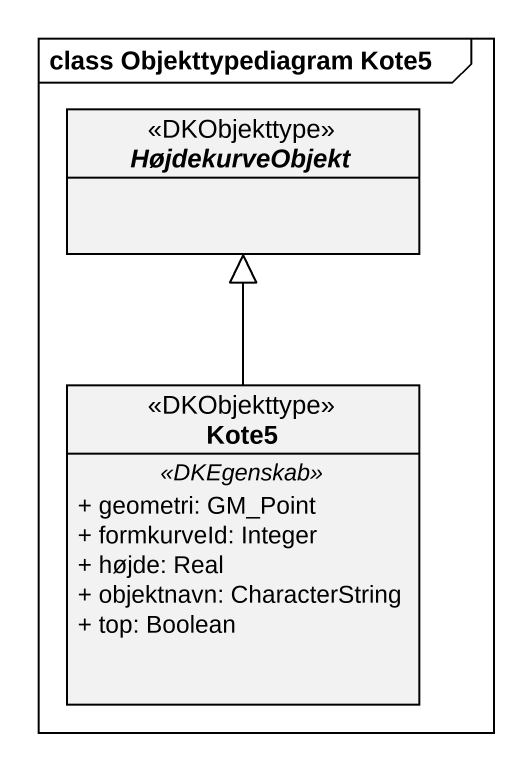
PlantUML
@startuml
mainframe class Objekttypediagram Kote5
hide circle
hide empty members
skinparam classAttributeIconSize 0
abstract class HøjdekurveObjekt <<DKObjekttype>>
class Kote5 <<DKObjekttype>> {
  .. <<DKEgenskab>> ..
  + geometri: GM_Point
  + formkurveId: Integer
  + højde: Real
  + objektnavn: CharacterString
  + top: Boolean
}
Kote5 -up-|> HøjdekurveObjekt
@enduml
